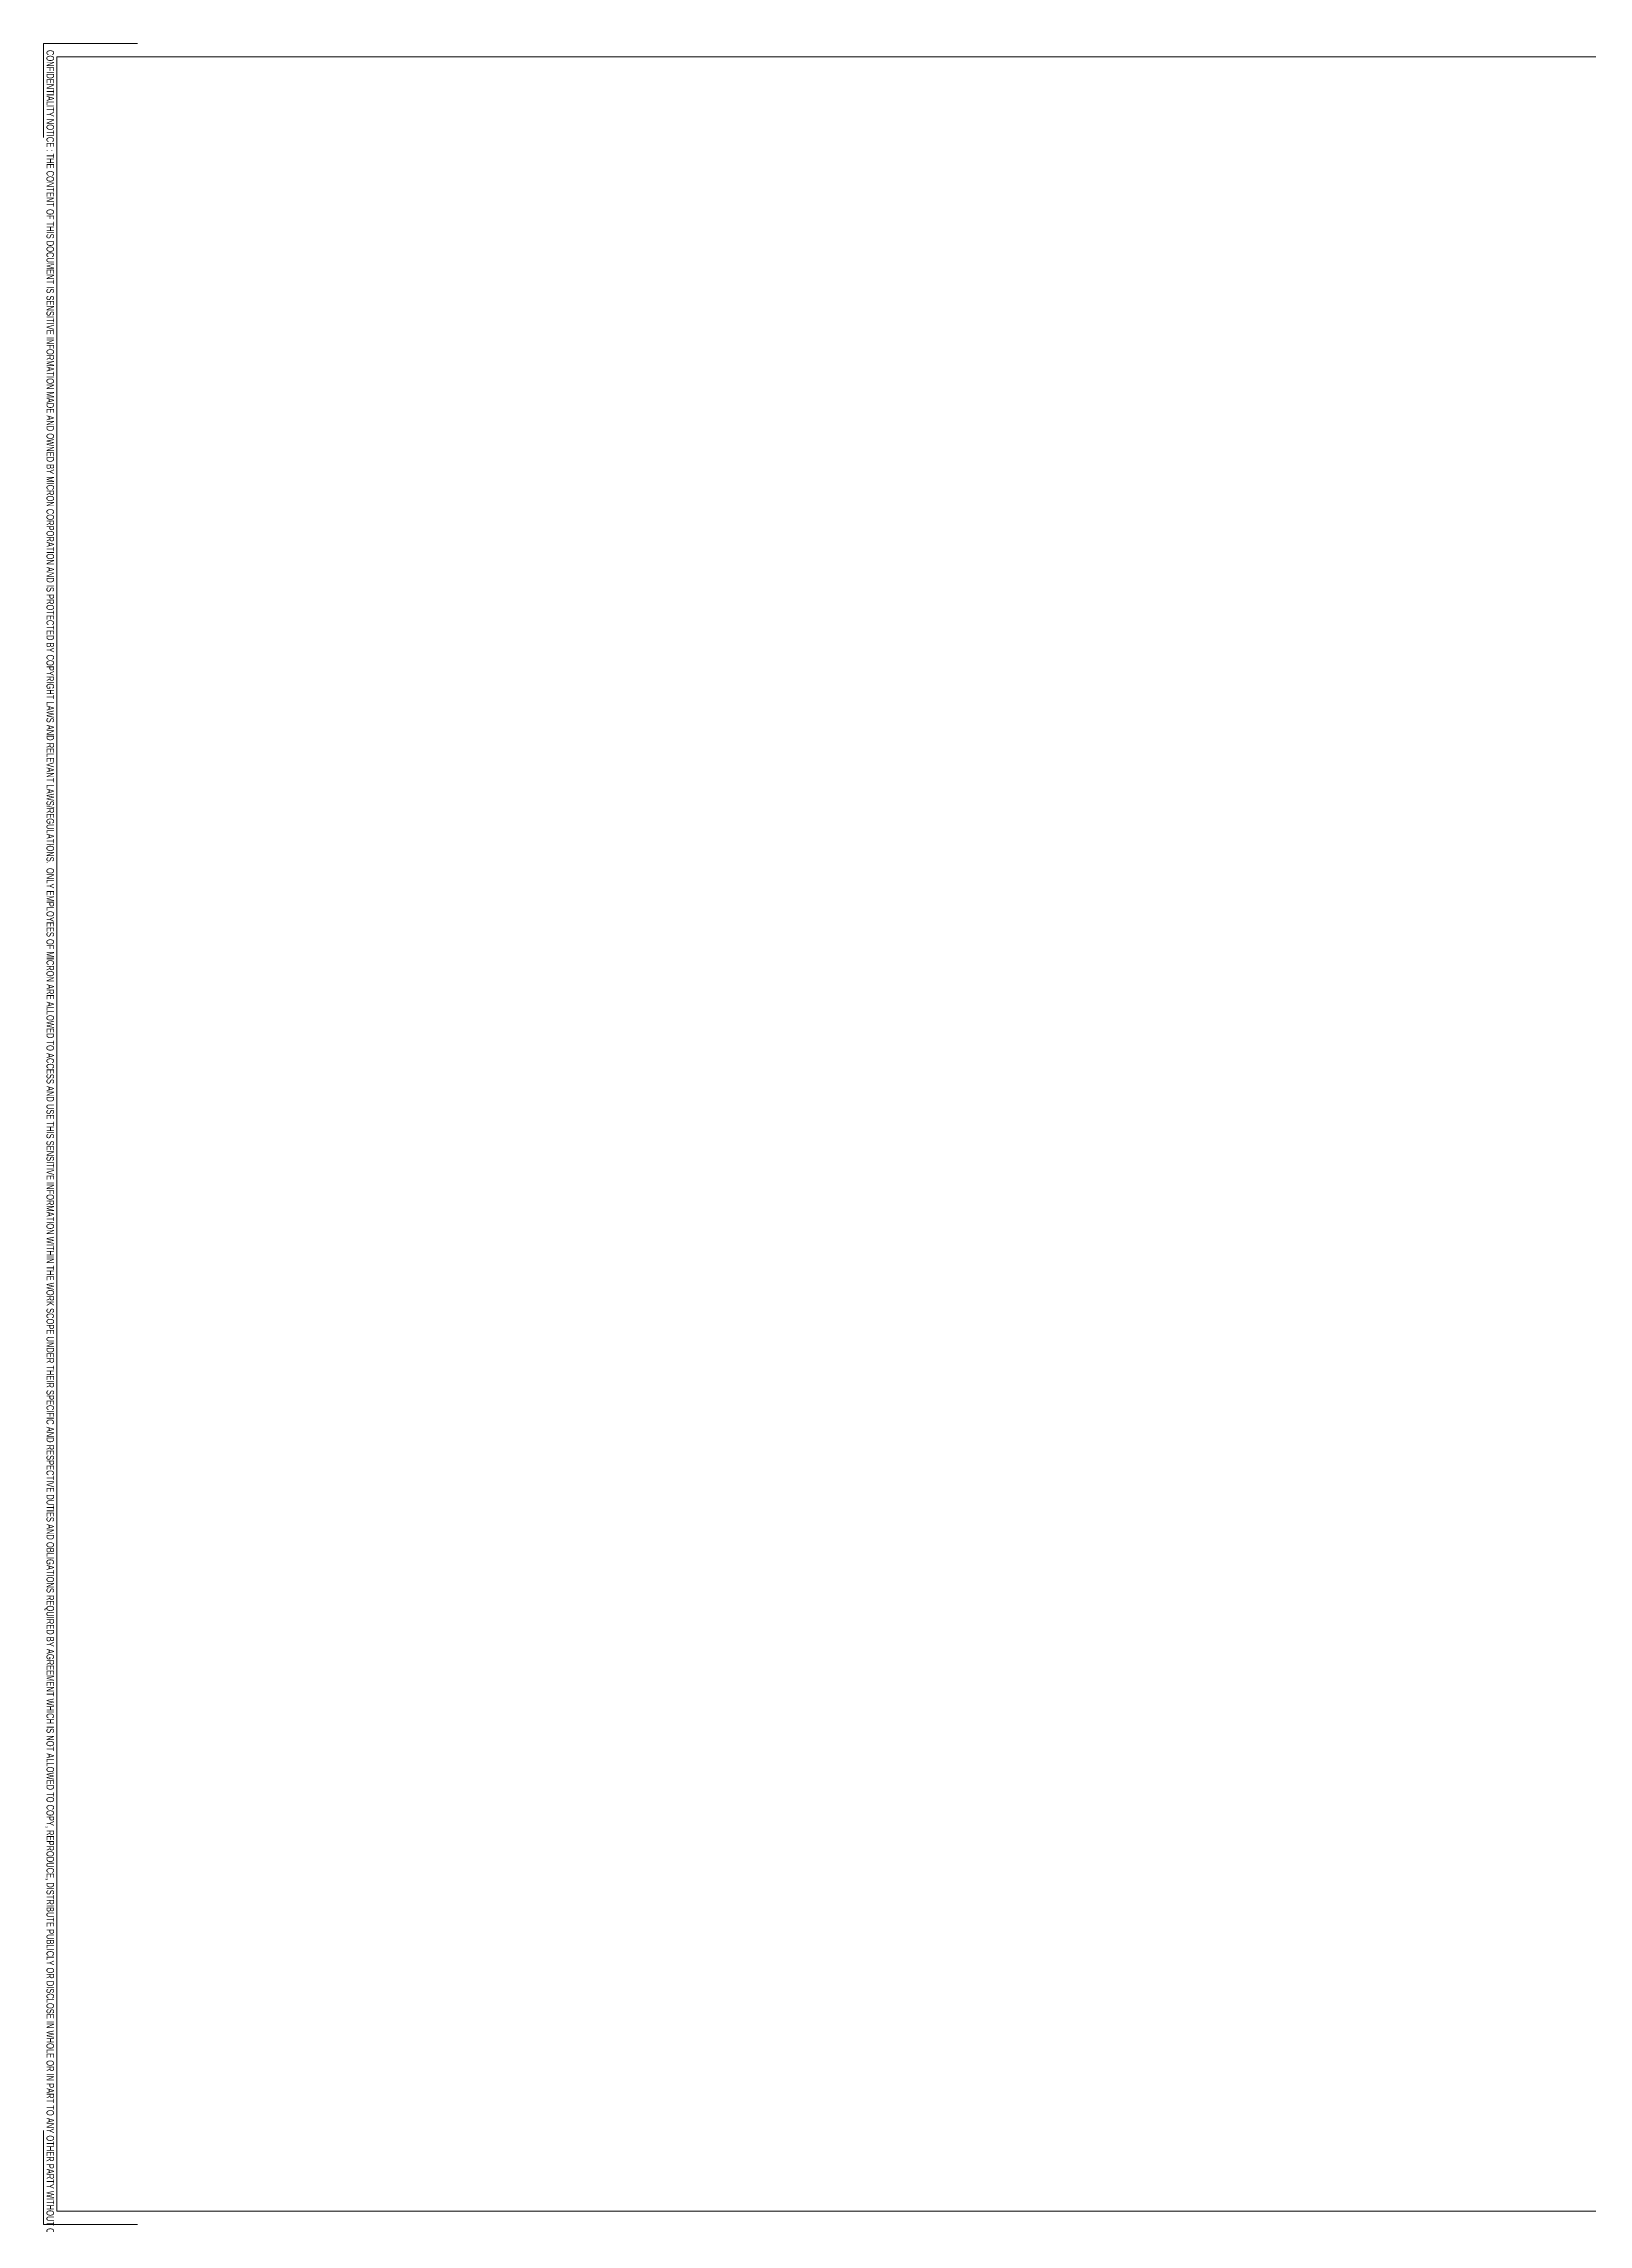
# Model space of a CAD drawing. Extents: x -15449 to 568150, y -1239737 to 53667.
# Drawn here: x 14612 to 15023, y 7256 to 7837 of the extents above; entities that cross this region are included whole.
import ezdxf

# ---------------------------------------------------------------- set-up
doc = ezdxf.new("R2010")
doc.units = 0
doc.header["$LTSCALE"] = 8
doc.layers.add('G-ANNO-TTLB', color=7, linetype='CONTINUOUS', lineweight=9)
doc.styles.add('Arial Narrow_2', font='ARIALN.TTF', dxfattribs={"width": 0.8, "height": 0.22})

msp = doc.modelspace()

# ---------------------------------------------------------------- linework, layer by layer
at = {"layer": 'G-ANNO-TTLB'}
for p, q in [((14611.9515, 7836.9189), (14611.9515, 7811.9189)), ((14636.9515, 7836.9189), (14611.9515, 7836.9189)), ((14615.4515, 7833.4189), (15431.4515, 7833.4189)), ((14615.4515, 7259.4189), (14615.4515, 7833.4189)), ((14611.9515, 7255.9189), (14611.9515, 7280.9189)), ((15431.4515, 7259.4189), (14615.4515, 7259.4189)), ((14636.9515, 7255.9189), (14611.9515, 7255.9189))]:
    msp.add_line(p, q, dxfattribs=at)

# ---------------------------------------------------------------- texts
at = {"layer": 'G-ANNO-TTLB', "insert": (14614.7221, 7835.2259), "char_height": 2, "width": 700.22593, "attachment_point": 1, "rotation": 270, "style": 'Arial Narrow_2'}
msp.add_mtext("CONFIDENTIALITY NOTICE : THE CONTENT OF THIS DOCUMENT IS SENSITIVE INFORMATION MADE AND OWNED BY MICRON CORPORATION AND IS PROTECTED BY COPYRIGHT LAWS AND RELEVANT LAWS/REGULATIONS.  ONLY EMPLOYEES OF MICRON ARE ALLOWED TO ACCESS AND USE THIS SENSITIVE INFORMATION WITHIN THE WORK SCOPE UNDER THEIR SPECIFIC AND RESPECTIVE DUTIES AND OBLIGATIONS REQUIRED BY AGREEMENT WHICH IS NOT ALLOWED TO COPY, REPRODUCE, DISTRIBUTE PUBLICLY OR DISCLOSE IN WHOLE OR IN PART TO ANY OTHER PARTY WITHOUT CTCI'S PRIOR AND WRITTEN CONSENT.", dxfattribs=at)

doc.saveas('drawing.dxf')
